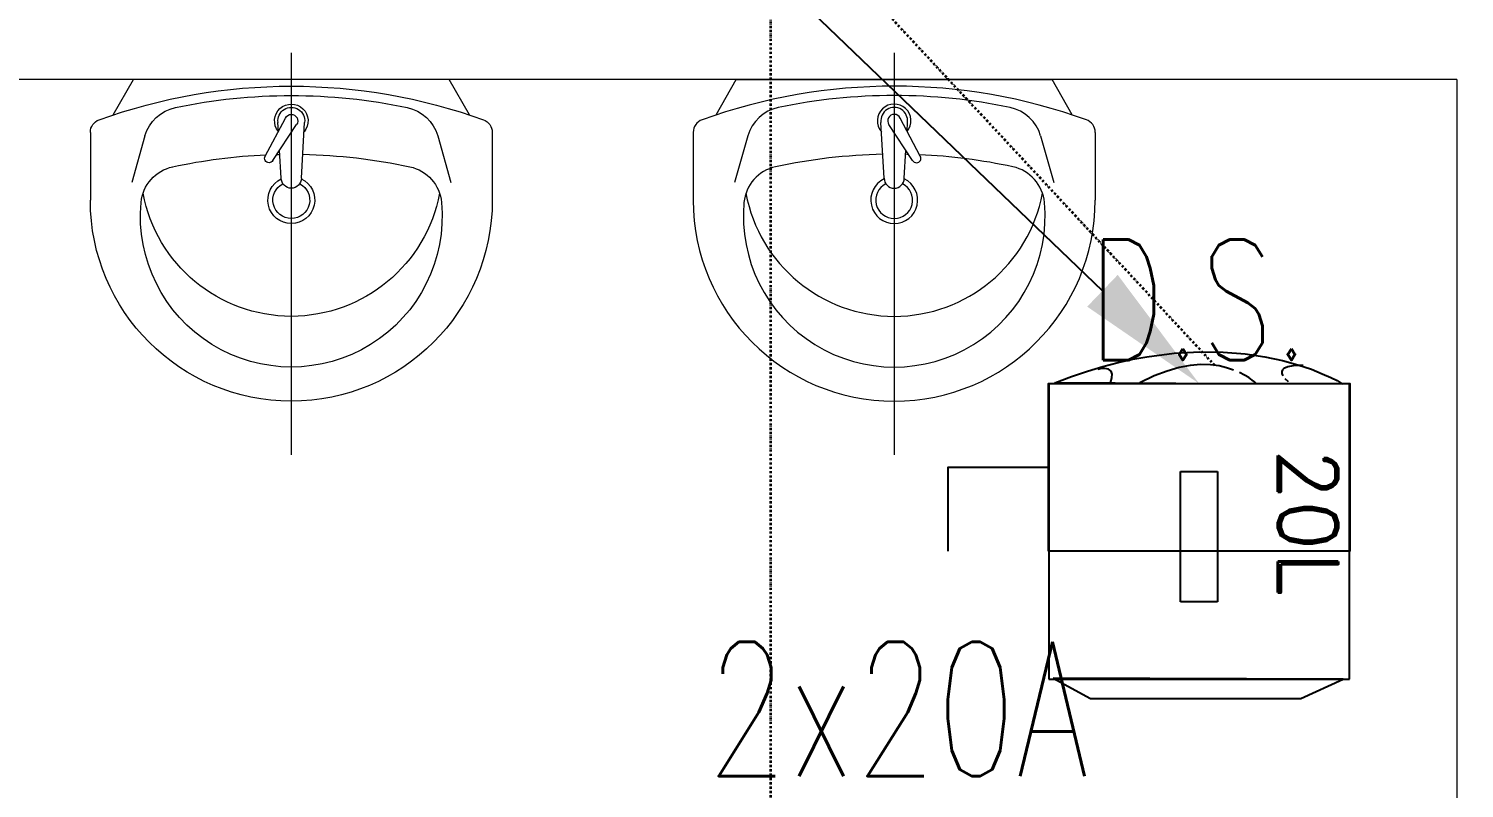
# Model space of a CAD drawing. Extents: x -178977 to 231842, y -29287 to 19916.
# Drawn here: x 8044 to 10187, y -11137 to -10004 of the extents above; entities that cross this region are included whole.
import ezdxf
from ezdxf import colors
from ezdxf.entities.mleader import LeaderData, LeaderLine
from ezdxf.enums import TextEntityAlignment as Align
from ezdxf.math import Vec2, Vec3

# ---------------------------------------------------------------- set-up
doc = ezdxf.new("R2010")
doc.units = 0
doc.header["$LTSCALE"] = 0.25
doc.linetypes.add('DASHDOT', pattern=[25.4, 12.7, -6.35, 0, -6.35])
doc.linetypes.add('HIDDEN', pattern=[9.525, 6.35, -3.175])
for name, color, linetype, lineweight in [('01-First Floor-FUR$0$SANIT', 250, 'Continuous', 5), ('01-First Floor-FUR$0$Walls', 251, 'Continuous', 5), ('E-LITE-CIRC', 6, 'Continuous', 25), ('E-LITE-CLNG-CNDT', 6, 'DASHDOT', 35), ('E-POWR-CIRC-NUMB', 6, 'Continuous', 25), ('E-POWR-CLNG-CNDT', 6, 'DASHDOT', 35), ('E-POWR-CTRL-NUMB', 6, 'Continuous', 25), ('E-POWR-FLOR-CNDT', 6, 'HIDDEN', 25), ('E-POWR-TEXT', 6, 'Continuous', 25)]:
    doc.layers.add(name, color=color, linetype=linetype, lineweight=lineweight)
for name, color, linetype in [('CARTOUCHE', 254, 'Continuous'), ('E-POWR-IDEN', 101, 'Continuous'), ('e-powr-swch @ 100', 191, 'Continuous'), ('PW-ACCESSORIES', 253, 'Continuous')]:
    doc.layers.add(name, color=color, linetype=linetype)
doc.styles.add('DC_Elc_Romans', font='elc_romans.shx', dxfattribs={"width": 0.7})
doc.styles.add('DC_SIMPLEX', font='SIMPLEX.shx', dxfattribs={"width": 0.7})
doc.styles.add('ROMAND', font='romand.shx')

# ---------------------------------------------------------------- blocks, each defined once
blk = doc.blocks.new('01-First Floor-FUR$0$lav-manta 60')
at = {"layer": '01-First Floor-FUR$0$SANIT'}
for p, q in [((0, 0.04), (0, -0.56)), ((-0.2658, -0.0529), (-0.2358, 0)), ((-0.2358, 0), (0.2358, 0)), ((0.2658, -0.0529), (0.2358, 0)), ((-0.015, -0.1473), (-0.0199, -0.064)), ((0.0389, -0.1142), (0.0087, -0.0575)), ((0.0191, -0.077), (0.0199, -0.064)), ((-0.3, -0.0789), (-0.3, -0.18)), ((-0.2185, -0.0841), (-0.2383, -0.1537)), ((0.0274, -0.121), (-0.0078, -0.0673)), ((0.2185, -0.0841), (0.2383, -0.1537)), ((0.3, -0.0789), (0.3, -0.18)), ((0.015, -0.1473), (0.0174, -0.1057))]:
    blk.add_line(p, q, dxfattribs=at)
for centre, radius, start, end in [((0, -0.8557), 0.8457, 70.1771, 109.8229), ((-0.1608, -0.1006), 0.06, 101.8086, 164.0794), ((0, -0.8696), 0.8457, 78.1914, 101.8086), ((0, -0.0617), 0.025, 320.7474, 220.368), ((0, -0.0617), 0.02, 353.2671, 186.682), ((0.1608, -0.1006), 0.06, 15.9206, 78.1914), ((-0.28, -0.0789), 0.02, 109.8229, 180), ((0, -0.0617), 0.00966, 25.4127, 215.9577), ((0.28, -0.0789), 0.02, 0, 70.1771), ((0, -0.9572), 0.8457, 91.1572, 102.0883), ((0, -0.9572), 0.8457, 88.5486, 88.844), ((0.0332, -0.1176), 0.00666, 210.6852, 30.6852), ((0, -0.9572), 0.8457, 77.9117, 87.4274), ((-0.1645, -0.189), 0.06, 102.0883, 174.8142), ((0, -0.18), 0.035, 115.3106, 64.6894), ((0, -0.1473), 0.015, 180, 0), ((0.1645, -0.189), 0.06, 5.1858, 77.9117), ((0, -0.1282), 0.2252, 190.6097, 349.3903), ((0, -0.18), 0.0275, 117.1496, 62.8504), ((0, -0.18), 0.3, 180, 0), ((0, -0.2039), 0.2252, 174.8142, 5.1858)]:
    blk.add_arc(centre, radius, start, end, dxfattribs=at)
blk = doc.blocks.new('01-First Floor-FUR')
at = {"layer": '01-First Floor-FUR$0$Walls'}
for q in [(6991.8, -10080, 0), (10176, -11230)]:
    blk.add_line((10176, -10080), q, dxfattribs=at)
at = {"layer": '01-First Floor-FUR$0$SANIT', "yscale": 1000.000000000223, "zscale": 1000.000000000223}
for p, xscale in [((8436, -10079.9), -1000.000000000223), ((9336, -10079.9), 1000.000000000223)]:
    blk.add_blockref('01-First Floor-FUR$0$lav-manta 60', p, dxfattribs=dict(at, xscale=xscale))
blk = doc.blocks.new('EWHTOP VIEW80')
for p, q in [((47031.9, -910691.6), (46590.9, -910691.6)), ((46590.9, -910691.6), (46590.9, -911140.2)), ((47031.9, -911140.2), (47031.9, -910691.6)), ((46581.9, -910719), (46586.3, -910709.6)), ((46586.3, -910709.6), (46589.9, -910703.7)), ((46589.9, -910703.7), (46590.9, -910701.9)), ((46590.9, -910701.9), (46590.9, -910860.4)), ((47031.9, -910701), (47030.5, -911133.5)), ((47060.6, -910763.9), (47031.9, -910701)), ((46569.3, -910748.2), (46576, -910732)), ((46576, -910732), (46581.9, -910719)), ((46563, -910768.4), (46569.3, -910748.2)), ((46556.2, -910791.3), (46563, -910768.4)), ((46563.9, -910760.3), (46563.9, -910762.6)), ((46563.9, -910762.6), (46563.9, -910767.9)), ((46563.9, -910767.9), (46564.3, -910775.6)), ((46564.3, -910775.6), (46565.7, -910783.2)), ((47060.6, -911077.8), (47060.6, -910763.9)), ((46550.9, -910817.8), (46556.2, -910791.3)), ((46565.7, -910783.2), (46568.4, -910789.5)), ((46568.4, -910789.5), (46570.2, -910791.3)), ((46570.2, -910791.3), (46572.9, -910792.2)), ((46572.9, -910792.2), (46575.6, -910792.2)), ((46575.6, -910792.2), (46579.2, -910790.8)), ((46583.2, -910787.7), (46587.7, -910782.8)), ((46546.4, -910847), (46550.9, -910817.8)), ((46581.9, -910841.6), (46578.3, -910847.9)), ((46585.5, -910836.6), (46581.9, -910841.6)), ((46588.2, -910833.1), (46585.5, -910836.6)), ((46590.9, -910830.4), (46588.2, -910833.1)), ((46543.7, -910879.8), (46546.4, -910847)), ((46570.6, -910864.5), (46567, -910874.8)), ((46578.3, -910847.9), (46574.2, -910855.5)), ((46590.9, -910860.4), (46589.5, -911131.3)), ((46543.2, -910914.8), (46543.7, -910879.8)), ((46564.3, -910886.1), (46563, -910899.1)), ((46567, -910874.8), (46564.3, -910886.1)), ((46563, -910899.1), (46562.5, -910913.5)), ((46722, -910943.5), (46722, -910888.3)), ((46722, -910888.3), (46916.4, -910888.3)), ((46916.4, -910888.3), (46916.4, -910943.5)), ((46545.5, -910953), (46543.2, -910914.8)), ((46562.5, -910913.5), (46563.9, -910929.2)), ((46563.9, -910929.2), (46566.6, -910945.8)), ((46566.6, -910945.8), (46572, -910963.7)), ((46916.4, -910943.5), (46722, -910943.5)), ((46550.9, -910993.8), (46545.5, -910953)), ((46572, -910963.7), (46579.2, -910983.1)), ((46554.5, -911014.9), (46550.9, -910993.8)), ((46579.2, -910983.1), (46589.5, -911004.2)), ((46559.4, -911036.9), (46554.5, -911014.9)), ((46565.2, -911059.4), (46559.4, -911036.9)), ((46572, -911082.7), (46565.2, -911059.4)), ((46569.3, -911050.9), (46568.4, -911057.2)), ((46568.4, -911057.2), (46568.4, -911061.6)), ((46572.4, -911047.3), (46569.3, -911050.9)), ((46576.9, -911045.9), (46572.4, -911047.3)), ((46581.9, -911046.4), (46576.9, -911045.9)), ((46586.3, -911047.3), (46581.9, -911046.4)), ((46590.9, -911048.6), (46586.3, -911047.3)), ((46568.4, -911061.6), (46569.7, -911067)), ((47030.5, -911133.5), (47060.6, -911077.8)), ((46580.1, -911106.6), (46572, -911082.7)), ((46589.5, -911131.3), (46580.1, -911106.6)), ((46589.5, -911131.3), (46589.5, -911131.3)), ((46590.9, -911140.2), (47031.9, -911140.2)), ((47030.5, -911133.5), (47030.5, -911133.5))]:
    blk.add_line(p, q)
at = {"layer": 'CARTOUCHE', "insert": (46624.8, -910753.2), "char_height": 90, "attachment_point": 4, "style": 'ROMAND'}
blk.add_mtext(' 20L', dxfattribs=at)
blk = doc.blocks.new('A$C0C9916F8')
at = {"layer": 'PW-ACCESSORIES', "linetype": 'Continuous', "rotation": 270}
blk.add_blockref('EWHTOP VIEW80', (923521, 26217.1, 14.8), dxfattribs=at)
blk = doc.blocks.new('*U50')
blk.add_lwpolyline([(-2.25, -2.5), (-2.25, 0), (2.25, 0), (2.25, -2.5)], close=True)
blk.add_lwpolyline([(-2.25, -1.25), (-3.75, -1.25), (-3.75, -2.5)])
at = {"layer": 'E-POWR-CIRC-NUMB', "style": 'DC_SIMPLEX', "width": 0.7, "flags": 8}
blk.add_attdef('CIRCUIT', (4.233, 3.688), '', height=2, rotation=360, dxfattribs=at)
at = {"layer": 'E-POWR-CTRL-NUMB', "style": 'DC_SIMPLEX', "width": 0.7, "flags": 8}
blk.add_attdef('AMPER', text='', height=2, rotation=360, dxfattribs=at).set_placement((4.233, 1.25), align=Align.MIDDLE_LEFT)
at = {"layer": 'E-POWR-IDEN', "style": 'DC_SIMPLEX', "width": 0.7, "flags": 8}
blk.add_attdef('TYPE', text='', height=1.8, rotation=180, dxfattribs=at).set_placement((0, -1.25), align=Align.MIDDLE_CENTER)
blk = doc.blocks.new('ARR0W')
at = {"color": 45}
blk.add_ellipse((0, 0), major_axis=(0.4, 0), ratio=0.4, dxfattribs=at)
at = {"color": 45, "ltscale": 0.5}
blk.add_solid([(-1.4, 0.167), (-0.4, 0), (-1.4, -0.167)], dxfattribs=at)

msp = doc.modelspace()

# ---------------------------------------------------------------- linework, layer by layer
at = {"layer": 'E-POWR-CLNG-CNDT', "elevation": 14.8}
for points in [[(9151.4, -1260), (9151.4, -12223.7, 0.414214), (9226.4, -12298.7), (9711.2, -12298.7)], [(9814.5, -10506.5), (9331.1, -9987.5, -0.189686), (9311, -9936.4), (9311, -1260)]]:
    msp.add_lwpolyline(points, format="xyb", dxfattribs=at)

# ---------------------------------------------------------------- block references
at = {"layer": 'E-LITE-CLNG-CNDT'}
msp.add_blockref('01-First Floor-FUR', (0, 0), dxfattribs=at)
at = {"layer": 'E-POWR-FLOR-CNDT'}
msp.add_blockref('A$C0C9916F8', (-2814, 9840), dxfattribs=at)
at = {"layer": 'e-powr-swch @ 100'}
ref = msp.add_blockref('*U50', (9791.1, -10533.7, 14.8), dxfattribs=dict(at, xscale=100, yscale=100, zscale=100))
ref.add_attrib('TYPE', 'D.S.', dxfattribs={"layer": 'E-POWR-IDEN', "height": 180, "rotation": 360, "style": 'DC_SIMPLEX', "width": 0.7, "flags": 8}).set_placement((9791.1, -10408.7, 14.8), align=Align.MIDDLE_CENTER)
ref.add_attrib('AMPER', '2x20A', dxfattribs={"layer": 'E-POWR-CTRL-NUMB', "height": 200, "rotation": 360, "style": 'DC_SIMPLEX', "width": 0.7, "flags": 8}).set_placement((9056.1, -11019.2, 14.8), align=Align.MIDDLE_LEFT)

# ---------------------------------------------------------------- leaders
at = {"layer": 'E-LITE-CIRC'}
ml = msp.add_multileader_mtext('Standard', dxfattribs=at)
ml.set_content('{\\Fdc_el_romans|c0;\\W0.8;TO\\Fromans|c0; \\Fsimplex|c0;PP-F1/M11}', color=256, style='DC_SIMPLEX')
ml.set_leader_properties()
ml.set_arrow_properties(name='ARR0W')
ml.build(insert=Vec2(0, 0))
ml.multileader.update_dxf_attribs({"dogleg_length": 200, "arrow_head_size": 140, "scale": 100})
ctx = ml.context
ctx.base_point, ctx.scale, ctx.char_height, ctx.arrow_head_size, ctx.landing_gap_size, ctx.plane_origin, ctx.plane_x_axis, ctx.plane_y_axis = Vec3(10957.9, -11116.8, -0.1), 100, 200, 140, 140, Vec3(17822, -2951.6, -0.1), Vec3(1, -0.000001, 0), Vec3(0.000001, 1, 0)
notes = []
notes.append((ctx, [(0, (1, 1, 0), (10849.1, -11116.8, -0.1), (1, -0.000001, 0), 108.8, [(0, [(9151.4, -11409.4, -0.1)], 0, [])])]))
ctx.mtext.insert, ctx.mtext.text_direction, ctx.mtext.rotation, ctx.mtext.flow_direction = Vec3(11097.9, -10983.5, -0.1), Vec3(1, -0.000001, 0), 6.283185, 5
at = {"layer": 'E-POWR-TEXT'}
ml = msp.add_multileader_mtext('Standard', dxfattribs=at)
ml.set_content('FOR WATER HEATER ', color=256, style='DC_Elc_Romans')
ml.set_leader_properties(color=45)
ml.build(insert=Vec2(0, 0))
ml.multileader.update_dxf_attribs({"dogleg_length": 2, "arrow_head_size": 200, "scale": 100})
ctx = ml.context
ctx.base_point, ctx.scale, ctx.char_height, ctx.arrow_head_size, ctx.landing_gap_size, ctx.plane_origin = Vec3(6311.2, -9686.7, 14.8), 100, 200, 200, 200, Vec3(7606, -11610.9, 14.8)
ctx.text_align_type = 2
notes.append((ctx, [(1, (1, 1, 0), (8909.2, -9686.7, 14.8), (-1, 0), 84.7, [(0, [(9791.1, -10533.7, 14.8)], 0, [])])]))
ctx.mtext.insert, ctx.mtext.alignment, ctx.mtext.flow_direction = Vec3(8624.5, -9586.7, 14.8), 3, 5
for ctx, leaders in notes:
    for number, flags, end, landing, length, lines in leaders:
        leader = LeaderData()
        leader.index, (leader.has_last_leader_line, leader.has_dogleg_vector, leader.attachment_direction) = number, flags
        leader.last_leader_point, leader.dogleg_vector, leader.dogleg_length = Vec3(end), Vec3(landing), length
        for number, points, colour, breaks in lines:
            line = LeaderLine()
            line.index, line.vertices, line.color, line.breaks = number, Vec3.list(points), colors.encode_raw_color(colour), breaks
            leader.lines.append(line)
        ctx.leaders.append(leader)

doc.saveas('drawing.dxf')
